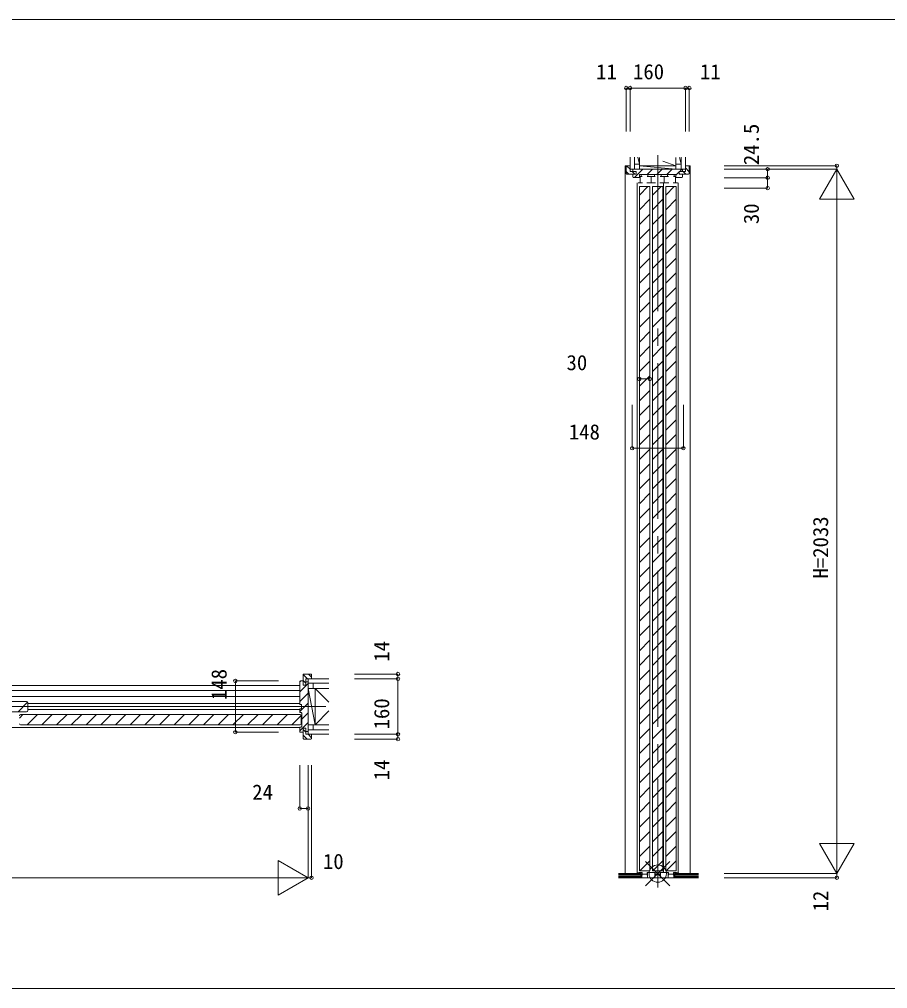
# Model space of a CAD drawing. Units: millimetres, scale not verified. Extents: x -14340 to 14341, y -10000 to 10000.
# Drawn here: x -11854 to -9348, y -10000 to -7202 of the extents above; entities that cross this region are included whole.
import ezdxf
from ezdxf.enums import TextEntityAlignment as Align

# ---------------------------------------------------------------- set-up
doc = ezdxf.new("R2010")
doc.units = ezdxf.units.MM
doc.header["$LTSCALE"] = 50
doc.linetypes.add('CHAIN2', pattern=[12, 9, -1, 1, -1])
for name, color, linetype, lineweight in [('0-0_0', 7, 'Continuous', 9), ('0-2_YKK_ZWAK', 7, 'Continuous', 9), ('0-3_YKK_11', 4, 'Continuous', 18), ('0-4_YKK_12', 4, 'Continuous', 18), ('0-5_YKK_13', 1, 'Continuous', 18), ('0-6_YKK_D', 2, 'Continuous', 18)]:
    doc.layers.add(name, color=color, linetype=linetype, lineweight=lineweight)
doc.styles.add('ＭＳ ゴシック', font='')
doc.styles.get('ＭＳ ゴシック').set_extended_font_data('MS Gothic')

msp = doc.modelspace()

# ---------------------------------------------------------------- linework, layer by layer
at = {"layer": '0-0_0'}
for p, q in [((-14340.01, -7202.5), (14159.99, -7202.5)), ((-14340.01, -10000), (14341.01, -10000))]:
    msp.add_line(p, q, dxfattribs=at)
at = {"layer": '0-2_YKK_ZWAK'}
for p, q in [((-10091.2, -7635), (-10091.2, -7600.63)), ((-10078.7, -7600.63), (-10078.7, -7635)), ((-10068.89, -7600.64), (-10063.7, -7620)), ((-10063.7, -7600.82), (-10063.7, -7635)), ((-9958.7, -7600.82), (-9958.7, -7635)), ((-9948.71, -7601.3), (-9943.7, -7620)), ((-9943.7, -7635), (-9943.7, -7600.63)), ((-9931.2, -7600.63), (-9931.2, -7635)), ((-10091.2, -7635), (-10011.2, -7635)), ((-10063.7, -7620), (-10078.7, -7620)), ((-10011.2, -7635), (-9931.2, -7635)), ((-9958.7, -7625), (-9996.3, -7611.38)), ((-9943.7, -7620), (-9958.7, -7620)), ((-10961.23, -9106), (-11020.69, -9106)), ((-11020.69, -9118.5), (-11020.69, -9106)), ((-11020.69, -9118.5), (-10961.23, -9118.5)), ((-11005.69, -9118.5), (-11005.69, -9133.5)), ((-11020.69, -9126.18), (-11020.69, -9231.18)), ((-10961.23, -9133.5), (-11020.69, -9133.5)), ((-11000.69, -9238.5), (-11020.69, -9133.5)), ((-11000.69, -9133.5), (-11000.69, -9238.5)), ((-10960.69, -9173.5), (-11000.69, -9133.5)), ((-13547.4, -9186), (-10969.84, -9186)), ((-10960.69, -9198.5), (-11000.69, -9238.5)), ((-10961.23, -9238.5), (-11020.69, -9238.5)), ((-10961.23, -9253.5), (-11020.69, -9253.5)), ((-11020.69, -9266), (-11020.69, -9253.5)), ((-11005.69, -9238.5), (-11005.69, -9253.5)), ((-11020.69, -9266), (-10961.23, -9266)), ((-10124.54, -9668), (-10060.11, -9668)), ((-10124.54, -9671), (-10060.2, -9671)), ((-10124.54, -9674), (-10060.2, -9674)), ((-10124.54, -9677), (-10060.2, -9677)), ((-10060.2, -9668), (-10060.2, -9680)), ((-10060.2, -9668), (-10060.2, -9680)), ((-9962.2, -9668), (-9962.2, -9680)), ((-9894.02, -9668), (-9962.2, -9668)), ((-9962.2, -9668), (-9962.2, -9680)), ((-9894.02, -9671), (-9962.2, -9671)), ((-9894.02, -9674), (-9962.2, -9674)), ((-9894.02, -9677), (-9962.2, -9677)), ((-10124.54, -9680), (-9894.02, -9680))]:
    msp.add_line(p, q, dxfattribs=at)
at = {"layer": '0-2_YKK_ZWAK', "linetype": 'CHAIN2'}
msp.add_line((-10011.2, -7594.43), (-10011.2, -9707.95), dxfattribs=at)
at = {"layer": '0-2_YKK_ZWAK'}
msp.add_lwpolyline([(-9958.7, -7625), (-10063.7, -7625), (-9958.7, -7635)], dxfattribs=at)
at = {"layer": '0-3_YKK_11'}
for p, q in [((-10102.2, -7647), (-10102.2, -7627)), ((-10101.19, -7625.26), (-10091.2, -7635.25)), ((-10078.59, -7659), (-10054.59, -7635)), ((-10041.91, -7650.6), (-10026.31, -7635)), ((-10013.62, -7650.6), (-9998.02, -7635)), ((-9985.34, -7650.6), (-9969.74, -7635)), ((-9947.75, -7641.3), (-9941.45, -7635)), ((-9931.2, -7631.2), (-9920.2, -7642.2)), ((-9920.2, -7647), (-9920.2, -7627)), ((-10102.2, -7641.22), (-10094.42, -7649)), ((-10074.7, -7649), (-10100.2, -7649)), ((-10084.95, -7641.5), (-10077.45, -7649)), ((-10072, -7659.2), (-10062.3, -7659.2)), ((-10058.6, -7650.6), (-10039.8, -7650.6)), ((-10058.6, -7655.7), (-10058.6, -7650.6)), ((-10041.8, -7655.7), (-10018.6, -7655.7)), ((-10039.8, -7650.6), (-10039.8, -7655.7)), ((-10030.2, -7655.7), (-10030.2, -7674.2)), ((-10020.6, -7650.6), (-10001.8, -7650.6)), ((-10020.6, -7650.6), (-10020.6, -7655.7)), ((-10019.8, -7650.6), (-10002.6, -7650.6)), ((-10003.8, -7655.7), (-9980.6, -7655.7)), ((-10001.8, -7650.6), (-10001.8, -7655.7)), ((-9992.2, -7655.7), (-9992.2, -7674.2)), ((-9982.6, -7650.6), (-9982.6, -7655.7)), ((-9950.4, -7659.2), (-9960.1, -7659.2)), ((-9958.6, -7652.14), (-9949.2, -7642.74)), ((-9949.2, -7647.15), (-9947.34, -7649)), ((-9949.2, -7649), (-9922.2, -7649)), ((-9937.87, -7641.5), (-9930.37, -7649)), ((-10070.2, -7674.38), (-10070.2, -9666.27)), ((-10055.4, -7674.2), (-10068, -7674.2)), ((-10064.2, -7685), (-10034.2, -7685)), ((-10064.2, -9660), (-10064.2, -7685)), ((-10064.2, -7709.41), (-10039.78, -7685)), ((-10043, -7674.2), (-10017.4, -7674.2)), ((-10034.2, -9660), (-10034.2, -7685)), ((-10034.2, -9660), (-10034.2, -7685)), ((-10026.2, -7685), (-9996.2, -7685)), ((-10026.2, -9660), (-10026.2, -7685)), ((-10026.2, -7709.41), (-10001.78, -7685)), ((-10005, -7674.2), (-9979.4, -7674.2)), ((-9996.2, -9660), (-9996.2, -7685)), ((-9996.2, -9660), (-9996.2, -7685)), ((-9994.2, -7674.38), (-9994.2, -9665)), ((-9988.2, -7685), (-9958.2, -7685)), ((-9988.2, -9660), (-9988.2, -7685)), ((-9988.2, -7709.41), (-9963.78, -7685)), ((-9967, -7674.2), (-9954.4, -7674.2)), ((-9958.2, -9660), (-9958.2, -7685)), ((-9952.2, -7674.38), (-9952.2, -9666.27)), ((-10064.2, -7751.84), (-10034.2, -7721.84)), ((-10026.2, -7751.84), (-9996.2, -7721.84)), ((-9988.2, -7751.84), (-9958.2, -7721.84)), ((-10064.2, -7794.27), (-10034.2, -7764.27)), ((-10026.2, -7794.27), (-9996.2, -7764.27)), ((-9988.2, -7794.27), (-9958.2, -7764.27)), ((-10064.2, -7836.69), (-10034.2, -7806.69)), ((-10026.2, -7836.69), (-9996.2, -7806.69)), ((-9988.2, -7836.69), (-9958.2, -7806.69)), ((-10064.2, -7879.12), (-10034.2, -7849.12)), ((-10026.2, -7879.12), (-9996.2, -7849.12)), ((-9988.2, -7879.12), (-9958.2, -7849.12)), ((-10064.2, -7921.55), (-10034.2, -7891.55)), ((-10026.2, -7921.55), (-9996.2, -7891.55)), ((-9988.2, -7921.55), (-9958.2, -7891.55)), ((-10064.2, -7963.97), (-10034.2, -7933.97)), ((-10026.2, -7963.97), (-9996.2, -7933.97)), ((-9988.2, -7963.97), (-9958.2, -7933.97)), ((-10064.2, -8006.4), (-10034.2, -7976.4)), ((-10026.2, -8006.4), (-9996.2, -7976.4)), ((-9988.2, -8006.4), (-9958.2, -7976.4)), ((-10064.2, -8048.83), (-10034.2, -8018.83)), ((-10026.2, -8048.83), (-9996.2, -8018.83)), ((-9988.2, -8048.83), (-9958.2, -8018.83)), ((-10064.2, -8091.25), (-10034.2, -8061.25)), ((-10026.2, -8091.25), (-9996.2, -8061.25)), ((-9988.2, -8091.25), (-9958.2, -8061.25)), ((-10064.2, -8133.68), (-10034.2, -8103.68)), ((-10026.2, -8133.68), (-9996.2, -8103.68)), ((-9988.2, -8133.68), (-9958.2, -8103.68)), ((-10064.2, -8176.11), (-10034.2, -8146.11)), ((-10026.2, -8176.11), (-9996.2, -8146.11)), ((-9988.2, -8176.11), (-9958.2, -8146.11)), ((-10064.2, -8218.53), (-10034.2, -8188.53)), ((-10026.2, -8218.53), (-9996.2, -8188.53)), ((-9988.2, -8218.53), (-9958.2, -8188.53)), ((-10064.2, -8260.96), (-10034.2, -8230.96)), ((-10026.2, -8260.96), (-9996.2, -8230.96)), ((-9988.2, -8260.96), (-9958.2, -8230.96)), ((-10064.2, -8303.38), (-10034.2, -8273.38)), ((-10026.2, -8303.38), (-9996.2, -8273.38)), ((-9988.2, -8303.38), (-9958.2, -8273.38)), ((-10064.2, -8345.81), (-10034.2, -8315.81)), ((-10026.2, -8345.81), (-9996.2, -8315.81)), ((-9988.2, -8345.81), (-9958.2, -8315.81)), ((-10064.2, -8388.24), (-10034.2, -8358.24)), ((-10026.2, -8388.24), (-9996.2, -8358.24)), ((-9988.2, -8388.24), (-9958.2, -8358.24)), ((-10064.2, -8430.66), (-10034.2, -8400.66)), ((-10026.2, -8430.66), (-9996.2, -8400.66)), ((-9988.2, -8430.66), (-9958.2, -8400.66)), ((-10064.2, -8473.09), (-10034.2, -8443.09)), ((-10026.2, -8473.09), (-9996.2, -8443.09)), ((-9988.2, -8473.09), (-9958.2, -8443.09)), ((-10064.2, -8515.52), (-10034.2, -8485.52)), ((-10026.2, -8515.52), (-9996.2, -8485.52)), ((-9988.2, -8515.52), (-9958.2, -8485.52)), ((-10064.2, -8557.94), (-10034.2, -8527.94)), ((-10026.2, -8557.94), (-9996.2, -8527.94)), ((-9988.2, -8557.94), (-9958.2, -8527.94)), ((-10064.2, -8600.37), (-10034.2, -8570.37)), ((-10026.2, -8600.37), (-9996.2, -8570.37)), ((-9988.2, -8600.37), (-9958.2, -8570.37)), ((-10064.2, -8642.8), (-10034.2, -8612.8)), ((-10026.2, -8642.8), (-9996.2, -8612.8)), ((-9988.2, -8642.8), (-9958.2, -8612.8)), ((-10064.2, -8685.22), (-10034.2, -8655.22)), ((-10026.2, -8685.22), (-9996.2, -8655.22)), ((-9988.2, -8685.22), (-9958.2, -8655.22)), ((-10064.2, -8727.65), (-10034.2, -8697.65)), ((-10026.2, -8727.65), (-9996.2, -8697.65)), ((-9988.2, -8727.65), (-9958.2, -8697.65)), ((-10064.2, -8770.08), (-10034.2, -8740.08)), ((-10026.2, -8770.08), (-9996.2, -8740.08)), ((-9988.2, -8770.08), (-9958.2, -8740.08)), ((-10064.2, -8812.5), (-10034.2, -8782.5)), ((-10026.2, -8812.5), (-9996.2, -8782.5)), ((-9988.2, -8812.5), (-9958.2, -8782.5)), ((-10064.2, -8854.93), (-10034.2, -8824.93)), ((-10026.2, -8854.93), (-9996.2, -8824.93)), ((-9988.2, -8854.93), (-9958.2, -8824.93)), ((-10064.2, -8897.35), (-10034.2, -8867.35)), ((-10026.2, -8897.35), (-9996.2, -8867.35)), ((-9988.2, -8897.35), (-9958.2, -8867.35)), ((-10064.2, -8939.78), (-10034.2, -8909.78)), ((-10026.2, -8939.78), (-9996.2, -8909.78)), ((-9988.2, -8939.78), (-9958.2, -8909.78)), ((-10064.2, -8982.21), (-10034.2, -8952.21)), ((-10026.2, -8982.21), (-9996.2, -8952.21)), ((-9988.2, -8982.21), (-9958.2, -8952.21)), ((-10064.2, -9024.63), (-10034.2, -8994.63)), ((-10026.2, -9024.63), (-9996.2, -8994.63)), ((-9988.2, -9024.63), (-9958.2, -8994.63)), ((-10064.2, -9067.06), (-10034.2, -9037.06)), ((-10026.2, -9067.06), (-9996.2, -9037.06)), ((-9988.2, -9067.06), (-9958.2, -9037.06)), ((-10064.2, -9109.49), (-10034.2, -9079.49)), ((-10026.2, -9109.49), (-9996.2, -9079.49)), ((-9988.2, -9109.49), (-9958.2, -9079.49)), ((-10064.2, -9151.91), (-10034.2, -9121.91)), ((-10026.2, -9151.91), (-9996.2, -9121.91)), ((-9988.2, -9151.91), (-9958.2, -9121.91)), ((-10064.2, -9194.34), (-10034.2, -9164.34)), ((-10026.2, -9194.34), (-9996.2, -9164.34)), ((-9988.2, -9194.34), (-9958.2, -9164.34)), ((-10064.2, -9236.77), (-10034.2, -9206.77)), ((-10026.2, -9236.77), (-9996.2, -9206.77)), ((-9988.2, -9236.77), (-9958.2, -9206.77)), ((-10064.2, -9279.19), (-10034.2, -9249.19)), ((-10026.2, -9279.19), (-9996.2, -9249.19)), ((-9988.2, -9279.19), (-9958.2, -9249.19)), ((-10064.2, -9321.62), (-10034.2, -9291.62)), ((-10026.2, -9321.62), (-9996.2, -9291.62)), ((-9988.2, -9321.62), (-9958.2, -9291.62)), ((-10064.2, -9364.04), (-10034.2, -9334.04)), ((-10026.2, -9364.04), (-9996.2, -9334.04)), ((-9988.2, -9364.04), (-9958.2, -9334.04)), ((-10064.2, -9406.47), (-10034.2, -9376.47)), ((-10026.2, -9406.47), (-9996.2, -9376.47)), ((-9988.2, -9406.47), (-9958.2, -9376.47)), ((-10064.2, -9448.9), (-10034.2, -9418.9)), ((-10026.2, -9448.9), (-9996.2, -9418.9)), ((-9988.2, -9448.9), (-9958.2, -9418.9)), ((-10064.2, -9491.32), (-10034.2, -9461.32)), ((-10026.2, -9491.32), (-9996.2, -9461.32)), ((-9988.2, -9491.32), (-9958.2, -9461.32)), ((-10064.2, -9533.75), (-10034.2, -9503.75)), ((-10026.2, -9533.75), (-9996.2, -9503.75)), ((-9988.2, -9533.75), (-9958.2, -9503.75)), ((-10064.2, -9576.18), (-10034.2, -9546.18)), ((-10026.2, -9576.18), (-9996.2, -9546.18)), ((-9988.2, -9576.18), (-9958.2, -9546.18)), ((-10064.2, -9618.6), (-10034.2, -9588.6)), ((-10026.2, -9618.6), (-9996.2, -9588.6)), ((-9988.2, -9618.6), (-9958.2, -9588.6)), ((-10063.16, -9660), (-10034.2, -9631.03)), ((-10025.16, -9660), (-9996.2, -9631.03)), ((-9987.16, -9660), (-9958.2, -9631.03)), ((-10071.7, -9667.8), (-10071.7, -9667.2)), ((-10064.2, -9660), (-10034.2, -9660)), ((-10042.2, -9669.5), (-10056.2, -9669.5)), ((-10026.2, -9660), (-9996.2, -9660)), ((-10004.2, -9669.5), (-10018.2, -9669.5)), ((-9988.2, -9660), (-9958.2, -9660)), ((-9980.2, -9669.5), (-9966.2, -9669.5)), ((-9950.7, -9667.8), (-9950.7, -9667.2))]:
    msp.add_line(p, q, dxfattribs=at)
for points in [[(-10100.2, -7625), (-10105.2, -7625), (-10105.2, -9668)], [(-10100.2, -7625), (-10091.2, -7625), (-10091.2, -7641.5), (-10073.2, -7641.5)], [(-9939.7, -7635), (-10082.7, -7635), (-10082.7, -7640.3), (-10081.7, -7641.3), (-10073.2, -7641.3), (-10073.2, -7649), (-10075.7, -7649), (-10082.7, -7649), (-10082.7, -7657)], [(-9922.2, -7625), (-9931.2, -7625), (-9931.2, -7641.5), (-9949.2, -7641.5)], [(-9939.7, -7657), (-9939.7, -7649), (-9946.7, -7649), (-9949.2, -7649), (-9949.2, -7641.3), (-9940.7, -7641.3), (-9939.7, -7640.3), (-9939.7, -7635)], [(-9922.2, -7625), (-9917.2, -7625), (-9917.2, -9668)], [(-10080.7, -7659), (-10064.3, -7659), (-10063.8, -7658.5), (-10063.8, -7650.6), (-10019.8, -7650.6), (-10002.6, -7650.6), (-9958.6, -7650.6), (-9958.6, -7658.5), (-9958.1, -7659), (-9941.7, -7659)], [(-10056.6, -7655.7), (-10062.3, -7655.7), (-10062.3, -7674.2)], [(-9982.6, -7650.6), (-9963.8, -7650.6), (-9963.8, -7655.7)], [(-9965.8, -7655.7), (-9960.1, -7655.7), (-9960.1, -7674.2)], [(-10065.7, -9665.2), (-10057.5, -9665.2), (-10057.5, -9680), (-10040.9, -9680), (-10040.9, -9665.2), (-10019.5, -9665.2)], [(-10057.65, -9665), (-10056.2, -9665), (-10056.2, -9673)], [(-10042.2, -9673), (-10042.2, -9665), (-10040.74, -9665)], [(-10019.65, -9665), (-10018.2, -9665), (-10018.2, -9673)], [(-10019.5, -9665.2), (-10019.5, -9680), (-10002.9, -9680), (-10002.9, -9665.2), (-9981.5, -9665.2)], [(-10004.2, -9673), (-10004.2, -9665), (-10002.74, -9665)], [(-9980.2, -9673), (-9980.2, -9665), (-9981.65, -9665)], [(-9956.7, -9665.2), (-9964.9, -9665.2), (-9964.9, -9680), (-9981.5, -9680), (-9981.5, -9665.2)], [(-9964.74, -9665), (-9966.2, -9665), (-9966.2, -9673)]]:
    msp.add_lwpolyline(points, dxfattribs=at)
for centre, radius, start, end in [((-10100.2, -7627), 2, 89.99998, 180.00002), ((-9922.2, -7627), 2, 0, 89.99998), ((-10100.2, -7647), 2, 180.00002, 270), ((-10080.7, -7657), 2, 180.00001, 269.99999), ((-9941.7, -7657), 2, 270.00001, 359.99999), ((-9922.2, -7647), 2, 270, 0), ((-10065.7, -9675.2), 10, 90, 126.86989), ((-9956.7, -9675.2), 10, 53.13011, 90)]:
    msp.add_arc(centre, radius, start, end, dxfattribs=at)
at = {"layer": '0-4_YKK_12'}
for p, q in [((-11044.69, -9114.89), (-11041.8, -9112)), ((-11044.69, -9143.17), (-11020.69, -9119.17)), ((-11034.69, -9094), (-11034.69, -9124)), ((-11034.69, -9110.53), (-11027.19, -9118.03)), ((-11034.65, -9093.6), (-11022.25, -9106)), ((-11012.69, -9092), (-11032.69, -9092)), ((-11019.28, -9092), (-11010.69, -9100.59)), ((-13429.69, -9125.5), (-11044.69, -9125.5)), ((-12620.19, -9139.5), (-11044.69, -9139.5)), ((-11044.69, -9171.46), (-11020.69, -9147.46)), ((-12640.89, -9171), (-11833.49, -9171)), ((-11044.69, -9156.5), (-12620.19, -9156.5)), ((-11857.86, -9201), (-11830.3, -9173.44)), ((-11830.19, -9174.3), (-11830.19, -9197.7)), ((-11044.69, -9199.74), (-11020.69, -9175.74)), ((-12640.89, -9201), (-11833.49, -9201)), ((-11830.19, -9177.5), (-11044.69, -9177.5)), ((-11044.69, -9194.5), (-11830.19, -9194.5)), ((-11043.69, -9203), (-11040.69, -9203)), ((-11854.19, -9219.23), (-11843.96, -9209)), ((-11850.89, -9209), (-11043.49, -9209)), ((-11831.54, -9239), (-11801.54, -9209)), ((-11789.11, -9239), (-11759.11, -9209)), ((-11746.68, -9239), (-11716.68, -9209)), ((-11704.26, -9239), (-11674.26, -9209)), ((-11661.83, -9239), (-11631.83, -9209)), ((-11619.41, -9239), (-11589.41, -9209)), ((-11576.98, -9239), (-11546.98, -9209)), ((-11534.55, -9239), (-11504.55, -9209)), ((-11492.13, -9239), (-11462.13, -9209)), ((-11449.7, -9239), (-11419.7, -9209)), ((-11407.27, -9239), (-11377.27, -9209)), ((-11364.85, -9239), (-11334.85, -9209)), ((-11322.42, -9239), (-11292.42, -9209)), ((-11279.99, -9239), (-11249.99, -9209)), ((-11237.57, -9239), (-11207.57, -9209)), ((-11195.14, -9239), (-11165.14, -9209)), ((-11152.72, -9239), (-11122.72, -9209)), ((-11110.29, -9239), (-11080.29, -9209)), ((-11067.86, -9239), (-11040.3, -9211.44)), ((-11040.19, -9212.3), (-11040.19, -9235.7)), ((-11038.69, -9222.03), (-11020.69, -9204.03)), ((-11038.69, -9205), (-11038.69, -9243)), ((-13429.69, -9246.5), (-11044.69, -9246.5)), ((-11850.89, -9239), (-11043.49, -9239)), ((-11044.69, -9256.31), (-11020.69, -9232.31)), ((-11044.69, -9246), (-11044.69, -9258)), ((-11040.69, -9245), (-11043.69, -9245)), ((-11034.69, -9278), (-11034.69, -9248)), ((-11034.69, -9251.96), (-11027.19, -9259.46)), ((-11027.33, -9248), (-11027.19, -9248.14)), ((-11034.69, -9268.93), (-11023.62, -9280)), ((-11012.69, -9280), (-11032.69, -9280)), ((-11020.65, -9266), (-11010.69, -9275.96))]:
    msp.add_line(p, q, dxfattribs=at)
for points in [[(-11044.69, -9114), (-11044.69, -9179.5), (-11044.19, -9180), (-11039.69, -9180), (-11039.69, -9181), (-11039.69, -9191), (-11039.69, -9192), (-11044.19, -9192), (-11044.69, -9192.5), (-11044.69, -9202)], [(-11020.69, -9257.5), (-11020.69, -9114.5), (-11025.99, -9114.5), (-11026.99, -9115.5), (-11026.99, -9124), (-11034.69, -9124), (-11034.69, -9119), (-11034.69, -9112), (-11042.69, -9112)], [(-11027.19, -9124), (-11027.19, -9106), (-11010.69, -9106), (-11010.69, -9094)], [(-11042.69, -9260), (-11034.69, -9260), (-11034.69, -9253), (-11034.69, -9248), (-11026.99, -9248), (-11026.99, -9256.5), (-11025.99, -9257.5), (-11020.69, -9257.5)], [(-11027.19, -9248), (-11027.19, -9266), (-11010.69, -9266), (-11010.69, -9278)]]:
    msp.add_lwpolyline(points, dxfattribs=at)
for centre, radius, start, end in [((-11042.69, -9114), 2, 90.00001, 179.99999), ((-11032.69, -9094), 2, 89.99998, 180.00002), ((-11012.69, -9094), 2, 0, 89.99998), ((-11833.49, -9174.3), 3.3, 0, 90), ((-11833.49, -9197.7), 3.3, 270, 0), ((-11043.69, -9202), 1, 180.00001, 269.99999), ((-11040.69, -9205), 2, 0.00001, 89.99999), ((-11850.89, -9212.3), 3.3, 90, 180), ((-11043.49, -9212.3), 3.3, 0, 90), ((-11850.89, -9235.7), 3.3, 180, 270), ((-11043.69, -9246), 1, 90.00001, 179.99999), ((-11042.69, -9258), 2, 180.00001, 269.99999), ((-11043.49, -9235.7), 3.3, 270, 0), ((-11040.69, -9243), 2, 270.00001, 359.99999), ((-11032.69, -9278), 2, 180.00002, 270), ((-11012.69, -9278), 2, 270, 0)]:
    msp.add_arc(centre, radius, start, end, dxfattribs=at)
at = {"layer": '0-5_YKK_13'}
for p, q in [((-10046.55, -9703.36), (-9975.84, -9632.64)), ((-10046.55, -9632.64), (-9975.84, -9703.36)), ((-10046.55, -9703.36), (-9975.84, -9632.64)), ((-10046.55, -9632.64), (-9975.84, -9703.36))]:
    msp.add_line(p, q, dxfattribs=at)
msp.add_circle((-10011.2, -9668), 25, dxfattribs=at)
msp.add_circle((-10011.2, -9668), 25, dxfattribs=at)
at = {"layer": '0-6_YKK_D'}
for p, q in [((-10102.2, -7400.63), (-10102.2, -7525.63)), ((-10091.2, -7400.63), (-10102.2, -7400.63)), ((-10091.2, -7400.63), (-10091.2, -7525.63)), ((-10091.2, -7400.63), (-9931.2, -7400.63)), ((-9931.2, -7400.63), (-9931.2, -7525.63)), ((-9931.2, -7400.63), (-9920.2, -7400.63)), ((-9920.2, -7400.63), (-9920.2, -7525.63)), ((-9819.02, -7625), (-9494.02, -7625)), ((-9819.02, -7635), (-9494.02, -7635)), ((-9544.02, -7721.6), (-9494.02, -7635)), ((-9494.02, -7635), (-9494.02, -7625)), ((-9494.02, -7635), (-9444.02, -7721.6)), ((-9494.02, -7635), (-9494.02, -9668)), ((-9694.02, -7659.5), (-9694.02, -7689.5)), ((-9819.02, -7689.5), (-9694.02, -7689.5)), ((-9544.02, -7721.6), (-9444.02, -7721.6)), ((-10064.2, -8240.28), (-10034.2, -8240.28)), ((-10085.2, -8440.28), (-10085.2, -8315.28)), ((-9937.2, -8440.28), (-9937.2, -8315.28)), ((-10085.2, -8440.28), (-9937.2, -8440.28)), ((-11230.69, -9112), (-11105.69, -9112)), ((-11230.69, -9112), (-11230.69, -9260)), ((-10886.23, -9092), (-10761.23, -9092)), ((-10886.23, -9106), (-10761.23, -9106)), ((-10761.23, -9106), (-10761.23, -9092)), ((-10761.23, -9106), (-10761.23, -9266)), ((-11230.69, -9260), (-11105.69, -9260)), ((-10886.23, -9266), (-10761.23, -9266)), ((-10886.23, -9280), (-10761.23, -9280)), ((-10761.23, -9266), (-10761.23, -9280)), ((-11020.69, -9355), (-11020.69, -9680)), ((-11010.69, -9355), (-11010.69, -9680)), ((-9544.02, -9581.4), (-9444.02, -9581.4)), ((-9544.02, -9581.4), (-9494.02, -9668)), ((-9494.02, -9668), (-9444.02, -9581.4)), ((-11107.29, -9630), (-11107.29, -9730)), ((-11107.29, -9630), (-11020.69, -9680)), ((-9819.02, -9668), (-9494.02, -9668)), ((-9494.02, -9668), (-9494.02, -9680)), ((-13453.69, -9680), (-11020.69, -9680)), ((-11107.29, -9730), (-11020.69, -9680)), ((-11020.69, -9680), (-11010.69, -9680)), ((-9819.02, -9680), (-9494.02, -9680))]:
    msp.add_line(p, q, dxfattribs=at)
for points in [[(-9819.02, -7659.5), (-9694.02, -7659.5), (-9694.02, -7635)], [(-11044.69, -9355), (-11044.69, -9480), (-11020.69, -9480)]]:
    msp.add_lwpolyline(points, dxfattribs=at)
for centre in [(-10102.2, -7400.63), (-10091.2, -7400.63), (-9931.2, -7400.63), (-9920.2, -7400.63), (-9694.02, -7635), (-9494.02, -7625), (-9694.02, -7659.5), (-9694.02, -7689.5), (-10064.2, -8240.28), (-10034.2, -8240.28), (-10085.2, -8440.28), (-9937.2, -8440.28), (-10761.23, -9092), (-11230.69, -9112), (-10761.23, -9106), (-11230.69, -9260), (-10761.23, -9266), (-10761.23, -9280), (-11044.69, -9480), (-11020.69, -9480), (-11010.69, -9680), (-9494.02, -9680)]:
    msp.add_circle(centre, 5, dxfattribs=at)

# ---------------------------------------------------------------- texts
at = {"layer": '0-6_YKK_D', "style": 'ＭＳ ゴシック'}
for s, p in [('11', (-10189.11, -7388.89)), ('160', (-10082.65, -7388.63)), ('11', (-9889.33, -7388.79)), ('30', (-10274.62, -8228.28)), ('148', (-10267.91, -8428.28)), ('24', (-11181.98, -9468)), ('10', (-10977.79, -9668))]:
    msp.add_text(s, height=43.99, dxfattribs=at).set_placement(p, align=Align.BOTTOM_LEFT)
for s, p in [('24.5', (-9706.02, -7623.25)), ('30', (-9706.02, -7793.47)), ('H=2033', (-9506.02, -8816.5)), ('14', (-10773.23, -9056.6)), ('148', (-11242.69, -9167.16)), ('160', (-10773.23, -9251.81)), ('14', (-10773.23, -9399)), ('12', (-9505.84, -9777.3))]:
    msp.add_text(s, height=43.99, rotation=90, dxfattribs=at).set_placement(p, align=Align.BOTTOM_LEFT)

doc.saveas('drawing.dxf')
